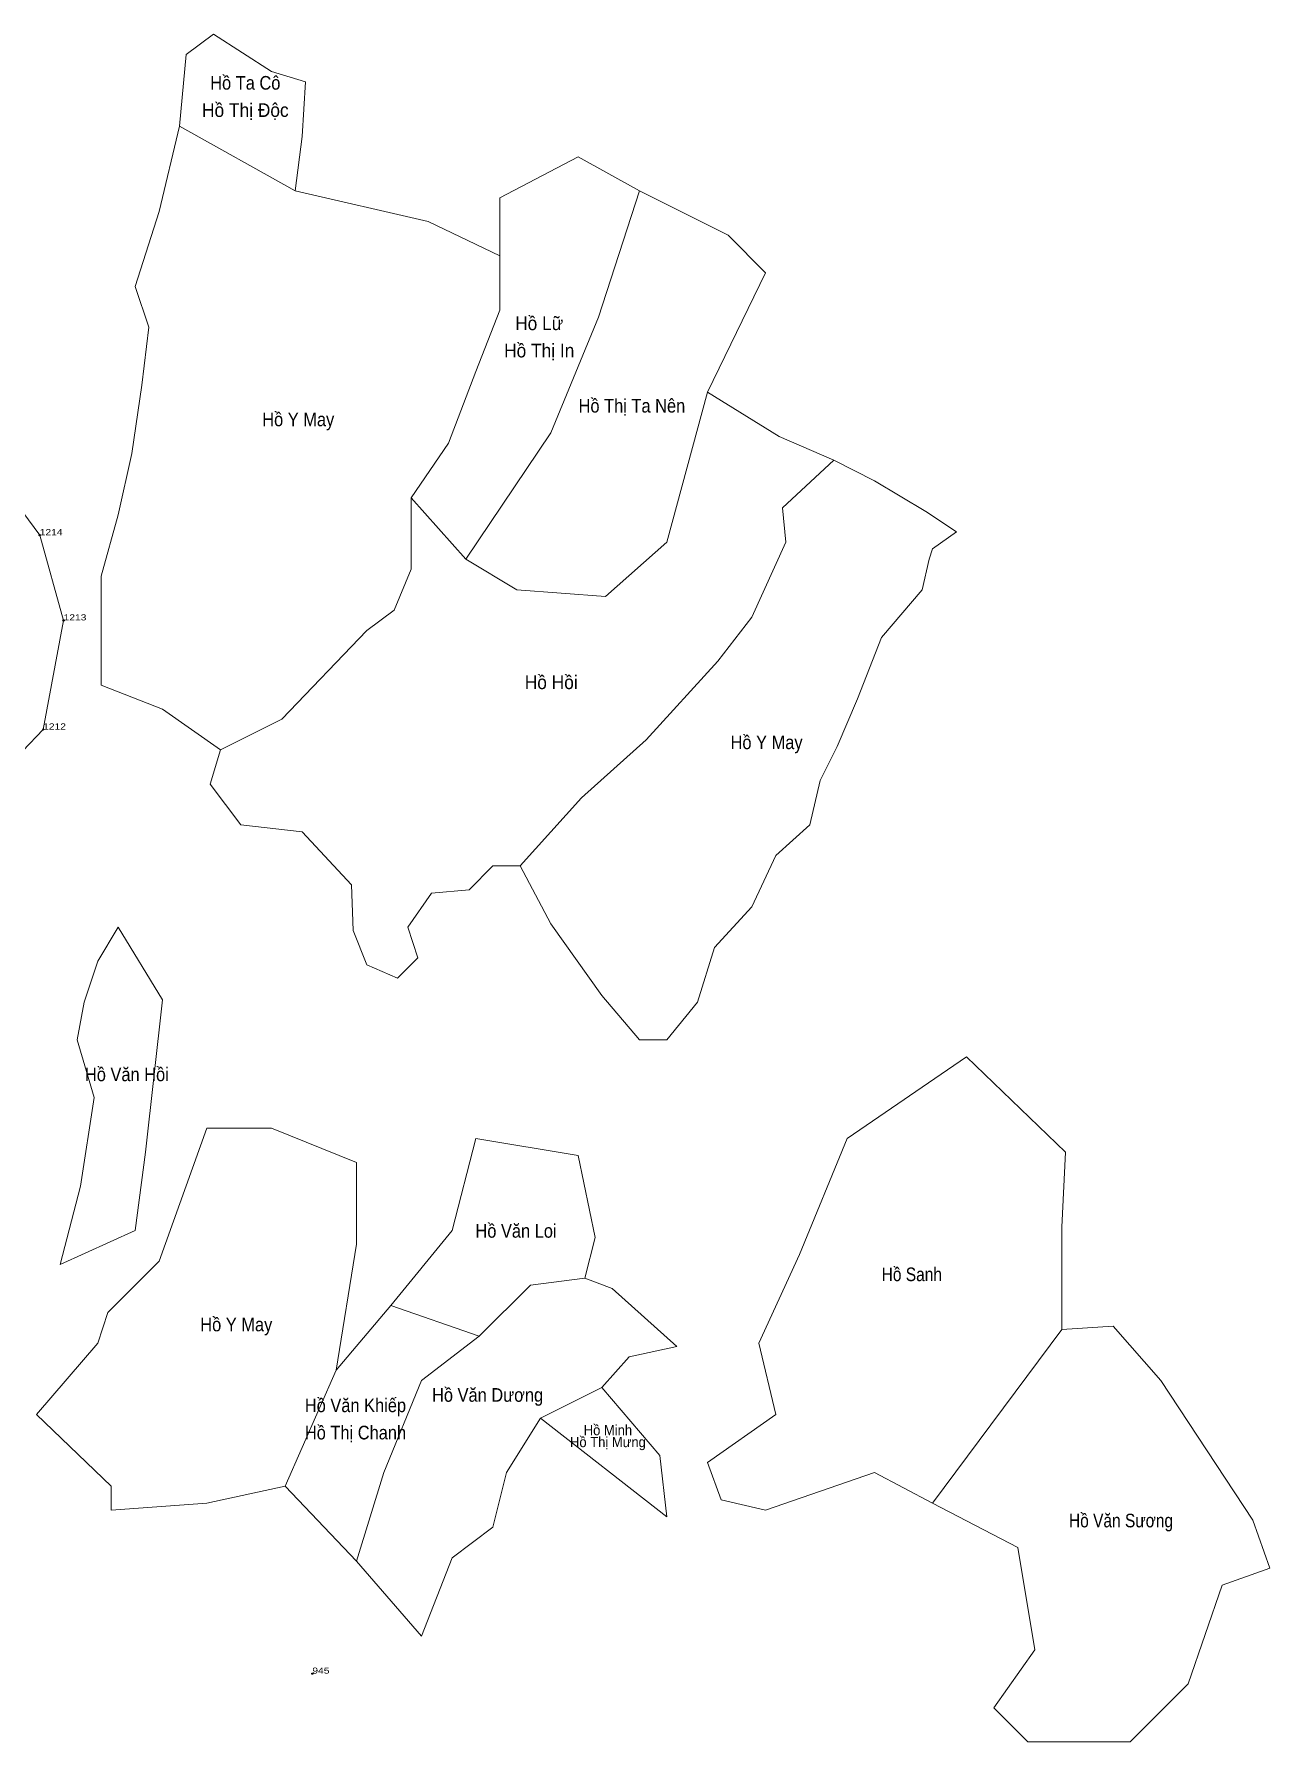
# Model space of a CAD drawing. Header units: metres. Extents: x 549244 to 555620, y 1839739 to 1842785.
# Drawn here: x 553237 to 553600, y 1841339 to 1841840 of the extents above; entities that cross this region are included whole.
import ezdxf
from ezdxf.enums import TextEntityAlignment as Align

# ---------------------------------------------------------------- set-up
doc = ezdxf.new("R2010")
doc.units = ezdxf.units.M
doc.header["$LTSCALE"] = 0.72
doc.header["$PDMODE"] = 32
doc.header["$PDSIZE"] = 0.36
doc.layers.add('10', color=7, linetype='Continuous', lineweight=13)
doc.layers.add('15', color=7, linetype='Continuous', lineweight=13)
doc.layers.add('12', color=7, linetype='Continuous')
doc.layers.add('7', color=7, linetype='Continuous')

msp = doc.modelspace()

# ---------------------------------------------------------------- linework, layer by layer
at = {"layer": '10'}
for p in [(553380, 1841596), (553404, 1841558)]:
    msp.add_line(p, (553389, 1841579), dxfattribs=at)
for points in [[(553280, 1841813), (553282, 1841834), (553290, 1841840), (553307, 1841829), (553317, 1841826), (553316, 1841810), (553314, 1841794)], [(553374, 1841775), (553353, 1841785), (553314, 1841794), (553280, 1841813), (553274, 1841788), (553267, 1841766), (553271, 1841754), (553269, 1841737), (553266, 1841717), (553262, 1841699), (553257, 1841681), (553257, 1841659), (553257, 1841649), (553275, 1841642), (553292, 1841630)], [(553364, 1841686), (553348, 1841704), (553359, 1841720), (553367, 1841741), (553374, 1841759), (553374, 1841792), (553397, 1841804), (553415, 1841794)], [(553435, 1841735), (553456, 1841722), (553472, 1841715), (553457, 1841701), (553458, 1841691), (553448, 1841669), (553438, 1841656), (553417, 1841633), (553398, 1841616), (553380, 1841596), (553372, 1841596), (553365, 1841589), (553354, 1841588), (553347, 1841578), (553350, 1841569), (553344, 1841563), (553335, 1841567), (553331, 1841577), (553330.46, 1841590.43), (553316, 1841606), (553298, 1841608), (553289, 1841620), (553292, 1841630), (553310, 1841639), (553335, 1841665), (553343, 1841671), (553348, 1841683), (553348, 1841704)], [(553240, 1841636), (553246, 1841668), (553239, 1841693), (553219, 1841720), (553194, 1841706)], [(553472, 1841715), (553484, 1841709), (553499, 1841700), (553508, 1841694), (553501, 1841689), (553500, 1841686), (553498, 1841677), (553486, 1841663), (553479, 1841645), (553473, 1841631), (553468, 1841621), (553465, 1841608), (553455, 1841599), (553448, 1841584), (553437, 1841572), (553432, 1841556), (553423, 1841545)], [(553163, 1841563), (553163, 1841541), (553172, 1841516), (553180, 1841494), (553193, 1841462), (553210, 1841411), (553225, 1841396), (553226, 1841412), (553221, 1841435), (553224, 1841449), (553217, 1841462), (553224, 1841473), (553223, 1841497), (553220, 1841516), (553223, 1841541), (553225, 1841559), (553226.29, 1841574.28), (553206, 1841594), (553216, 1841611), (553240, 1841636)], [(553404, 1841558), (553415, 1841545), (553423, 1841545)], [(553260, 1841414), (553238, 1841435), (553256, 1841456), (553259, 1841465), (553274, 1841480), (553288, 1841519), (553307, 1841519), (553332, 1841509), (553332, 1841485), (553326, 1841448)], [(553342, 1841467), (553360, 1841489), (553367, 1841516), (553397, 1841511), (553402, 1841487), (553399, 1841475)], [(553404, 1841443), (553412, 1841452), (553426, 1841455), (553407, 1841472), (553399, 1841475), (553383, 1841473), (553368, 1841458)], [(553539, 1841460), (553554, 1841461), (553568, 1841445), (553595, 1841404), (553600, 1841390), (553586, 1841385), (553576, 1841356), (553559, 1841339), (553529, 1841339), (553519, 1841349), (553531, 1841366), (553526, 1841396), (553501, 1841409)], [(553404, 1841443), (553386, 1841434), (553423, 1841405)], [(553404, 1841443), (553421, 1841423), (553423, 1841405)], [(553332, 1841392), (553351, 1841370), (553360, 1841393), (553372, 1841402), (553376, 1841418), (553386, 1841434)], [(553311, 1841414), (553288, 1841409), (553260, 1841407), (553260, 1841414)]]:
    msp.add_lwpolyline(points, dxfattribs=at)
for points in [[(553364, 1841686), (553389, 1841723), (553403, 1841757), (553415, 1841794), (553441, 1841781), (553452, 1841770), (553435, 1841735), (553423, 1841691), (553405, 1841675), (553379, 1841677)], [(553245, 1841479), (553251, 1841502), (553255, 1841528), (553250, 1841545), (553252, 1841556), (553256, 1841568), (553262, 1841578), (553275.07, 1841556.68), (553270, 1841512), (553267, 1841489)], [(553501, 1841409), (553539, 1841460), (553539, 1841490), (553540, 1841512), (553511, 1841540), (553476, 1841516), (553462, 1841482), (553450, 1841456), (553455, 1841435), (553435, 1841421), (553439, 1841410), (553452, 1841407), (553484, 1841418)]]:
    msp.add_lwpolyline(points, close=True, dxfattribs=at)
at = {"layer": '15'}
msp.add_lwpolyline([(553342, 1841467), (553368, 1841458), (553351, 1841445), (553340, 1841418), (553332, 1841392), (553311, 1841414), (553326, 1841448)], close=True, dxfattribs=at)
at = {"layer": '7'}
for p in [(553239, 1841693), (553246, 1841668), (553240, 1841636), (553319, 1841359)]:
    msp.add_point(p, dxfattribs=at)

# ---------------------------------------------------------------- texts
at = {"layer": '10'}
for s, height, width, p in [('Hồ Ta Cô', 4, 0.9, (553299.32, 1841823.72)), ('Hồ Thị Độc', 4, 0.95, (553299.33, 1841815.72)), ('Hồ Lữ', 4, 0.95, (553385.58, 1841753.17)), ('Hồ Thị In', 4, 0.95, (553385.58, 1841745.17)), ('Hồ Thị Ta Nên', 4, 0.9, (553412.78, 1841728.98)), ('Hồ Y May', 4, 0.9, (553314.86, 1841724.97)), ('Hồ Hồi', 4, 0.95, (553389.1, 1841647.85)), ('Hồ Y May', 4, 0.9, (553452.3, 1841630.24)), ('Hồ Văn Loi', 4, 0.9, (553378.77, 1841486.91)), ('Hồ Sanh', 4, 0.85, (553494.93, 1841474.16)), ('Hồ Văn Dương', 4, 0.9, (553370.43, 1841438.78)), ('Hồ Minh', 3, 0.95, (553405.74, 1841428.96)), ('Hồ Thị Mưng', 3, 0.95, (553405.74, 1841425.46)), ('Hồ Văn Sương', 4, 0.85, (553556.32, 1841401.93))]:
    msp.add_text(s, height=height, dxfattribs=dict(at, width=width)).set_placement(p, align=Align.CENTER)
at = {"layer": '12', "width": 1.25}
for s, p in [('1214', (553239, 1841693)), ('1214', (553239, 1841693)), ('1213', (553246, 1841668)), ('1213', (553246, 1841668)), ('1212', (553240, 1841636)), ('1212', (553240, 1841636)), ('945', (553319, 1841359))]:
    msp.add_text(s, height=1.8, dxfattribs=at).set_placement(p)
at = {"layer": '15', "width": 0.9}
for s, p in [('Hồ Văn Hồi', (553264.57, 1841532.83)), ('Hồ Y May', (553296.68, 1841459.44)), ('Hồ Văn Khiếp', (553331.65, 1841435.73)), ('Hồ Thị Chanh', (553331.66, 1841427.73))]:
    msp.add_text(s, height=4, dxfattribs=at).set_placement(p, align=Align.CENTER)

doc.saveas('drawing.dxf')
